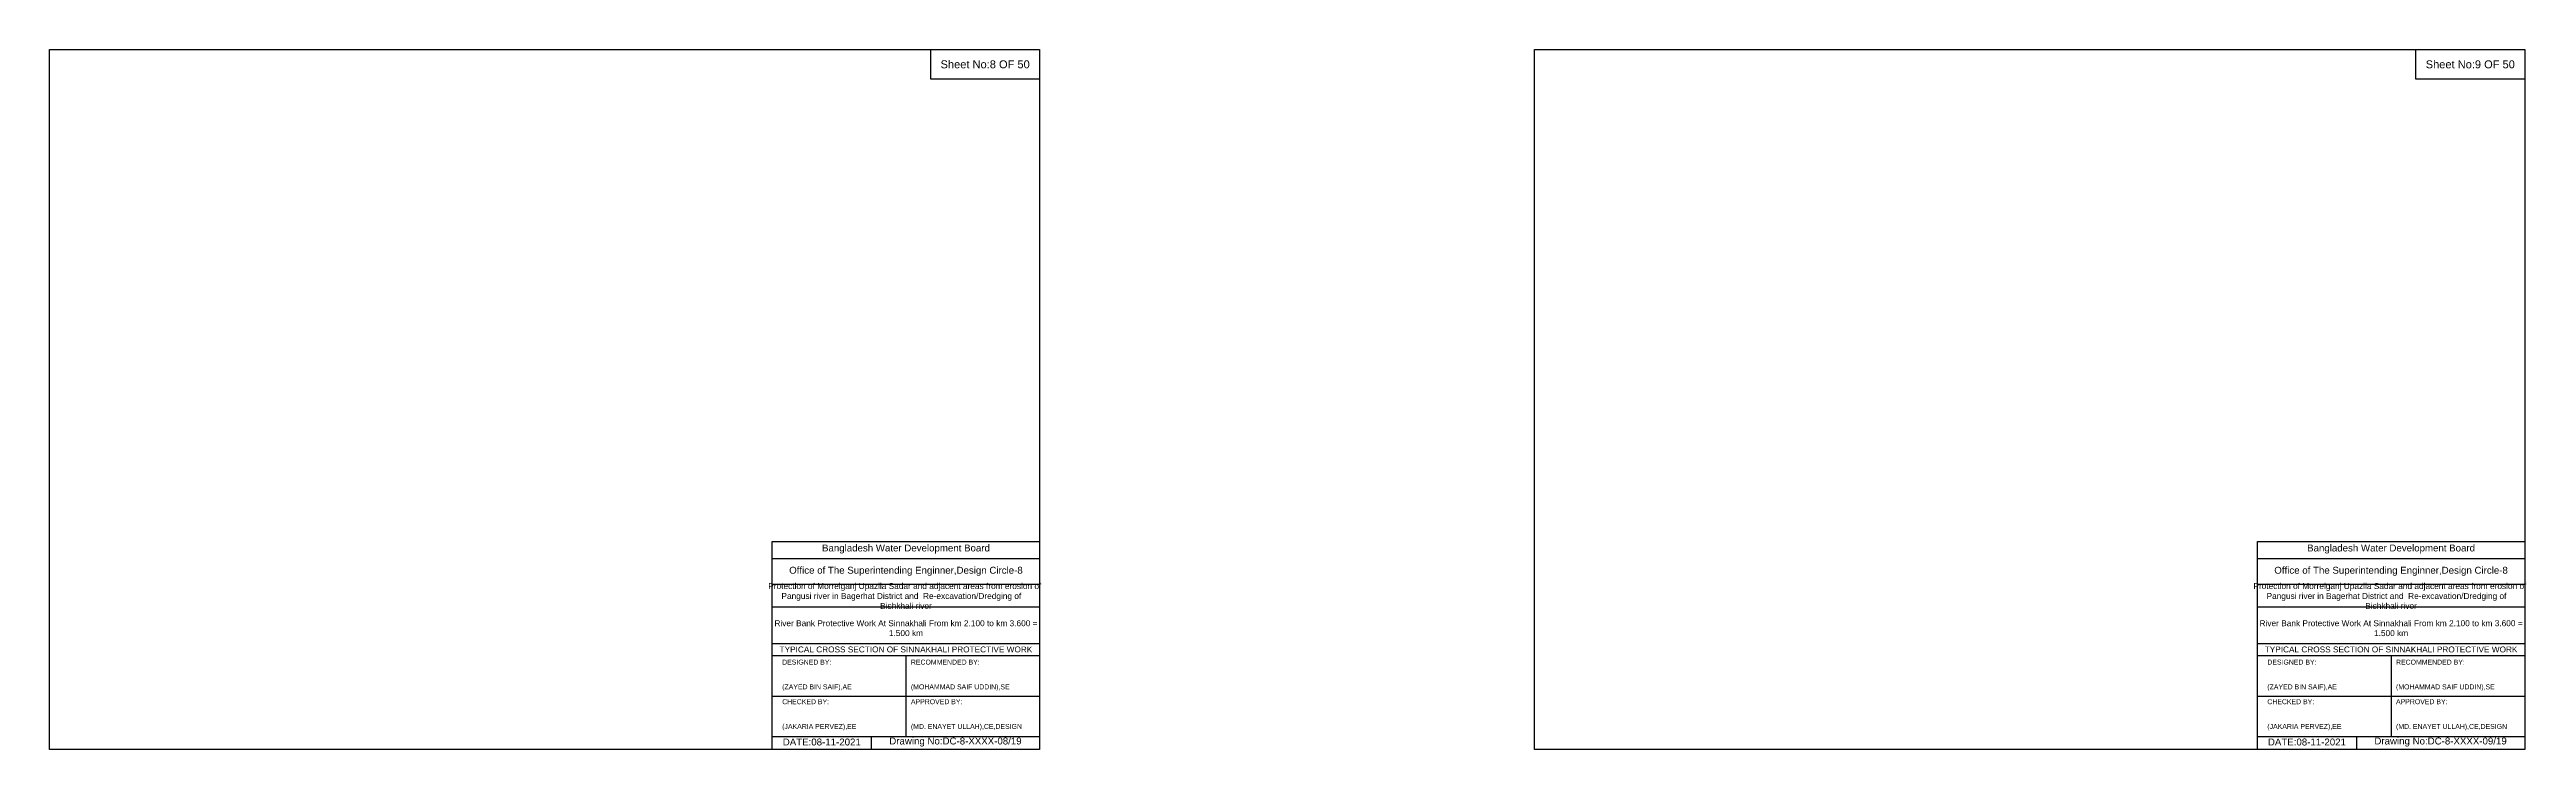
# Model space of a CAD drawing. Header units: inches. Extents: x 89000 to 380017, y -7071 to 0.
# Drawn here: x 205000 to 230017, y -7071 to 0 of the extents above; entities that cross this region are included whole.
import ezdxf

# ---------------------------------------------------------------- set-up
doc = ezdxf.new("R2010")
doc.units = ezdxf.units.IN
doc.header["$LTSCALE"] = 7
doc.header["$MEASUREMENT"] = 0
doc.styles.get("Standard").update_dxf_attribs({"font": 'arial.ttf'})

msp = doc.modelspace()

# ---------------------------------------------------------------- linework, layer by layer
for points in [[(205000, 0), (215000, 0), (215000, -7071), (205000, -7071)], [(213900, 0), (215000, 0), (215000, -300), (213900, -300)], [(220000, 0), (230000, 0), (230000, -7071), (220000, -7071)], [(228900, 0), (230000, 0), (230000, -300), (228900, -300)]]:
    msp.add_lwpolyline(points, close=True)
for points in [[(212300, -7071), (212300, -4971), (215000, -4971)], [(227300, -7071), (227300, -4971), (230000, -4971)], [(212300, -5141), (215000, -5141)], [(227300, -5141), (230000, -5141)], [(212300, -5401), (215000, -5401)], [(227300, -5401), (230000, -5401)], [(212300, -5631), (215000, -5631)], [(227300, -5631), (230000, -5631)], [(212300, -6001), (215000, -6001)], [(227300, -6001), (230000, -6001)], [(212300, -6121), (215000, -6121)], [(213650, -6121), (213650, -6941)], [(227300, -6121), (230000, -6121)], [(228650, -6121), (228650, -6941)], [(212300, -6531), (215000, -6531)], [(227300, -6531), (230000, -6531)], [(212300, -6941), (215000, -6941)], [(213300, -6941), (213300, -7071)], [(227300, -6941), (230000, -6941)], [(228300, -6941), (228300, -7071)]]:
    msp.add_lwpolyline(points)

# ---------------------------------------------------------------- texts
at = {"attachment_point": 5}
for s, insert, char_height in [('Sheet No:8 OF 50', (214450, -150), 80), ('Sheet No:9 OF 50', (229450, -150), 80), ('Bangladesh Water Development Board', (213650, -5046), 70), ('Bangladesh Water Development Board', (228650, -5046), 70), ('Office of The Superintending Enginner,Design Circle-8', (213650, -5271), 70), ('Office of The Superintending Enginner,Design Circle-8', (228650, -5271), 70)]:
    msp.add_mtext(s, dxfattribs=dict(at, insert=insert, char_height=char_height))
for s, insert, char_height, width, attachment_point in [('Protection of Morrelganj Upazila Sadar and adjacent areas from erosion of  Pangusi river in Bagerhat District and  Re-excavation/Dredging of     Bishkhali river', (213650, -5521), 60, 2800, 5), ('Protection of Morrelganj Upazila Sadar and adjacent areas from erosion of  Pangusi river in Bagerhat District and  Re-excavation/Dredging of     Bishkhali river', (228650, -5521), 60, 2800, 5), ('River Bank Protective Work At Sinnakhali From km 2.100 to km 3.600 = 1.500 km', (213650, -5846), 60, 2700, 5), ('River Bank Protective Work At Sinnakhali From km 2.100 to km 3.600 = 1.500 km', (228650, -5846), 60, 2700, 5), ('TYPICAL CROSS SECTION OF SINNAKHALI PROTECTIVE WORK', (213650, -6061), 59.5765532, 2800, 5), ('DESIGNED BY:^J^J^J(ZAYED BIN SAIF),AE', (212400, -6321), 50, 1400, 4), ('RECOMMENDED BY:^J^J^J(MOHAMMAD SAIF UDDIN),SE', (213700, -6321), 50, 1400, 4), ('TYPICAL CROSS SECTION OF SINNAKHALI PROTECTIVE WORK', (228650, -6061), 59.5765532, 2800, 5), ('DESIGNED BY:^J^J^J(ZAYED BIN SAIF),AE', (227400, -6321), 50, 1400, 4), ('RECOMMENDED BY:^J^J^J(MOHAMMAD SAIF UDDIN),SE', (228700, -6321), 50, 1400, 4), ('CHECKED BY:^J^J^J(JAKARIA PERVEZ),EE', (212400, -6721), 50, 1400, 4), ('APPROVED BY:^J^J^J(MD. ENAYET ULLAH),CE,DESIGN', (213700, -6721), 50, 1400, 4), ('CHECKED BY:^J^J^J(JAKARIA PERVEZ),EE', (227400, -6721), 50, 1400, 4), ('APPROVED BY:^J^J^J(MD. ENAYET ULLAH),CE,DESIGN', (228700, -6721), 50, 1400, 4), ('DATE:08-11-2021', (212800, -6996), 70, 1400, 5), ('Drawing No:DC-8-XXXX-08/19', (214150, -6996), 70, 2200, 5), ('DATE:08-11-2021', (227800, -6996), 70, 1400, 5), ('Drawing No:DC-8-XXXX-09/19', (229150, -6996), 70, 2200, 5)]:
    msp.add_mtext(s, dxfattribs=dict(insert=insert, char_height=char_height, width=width, attachment_point=attachment_point))

doc.saveas('drawing.dxf')
